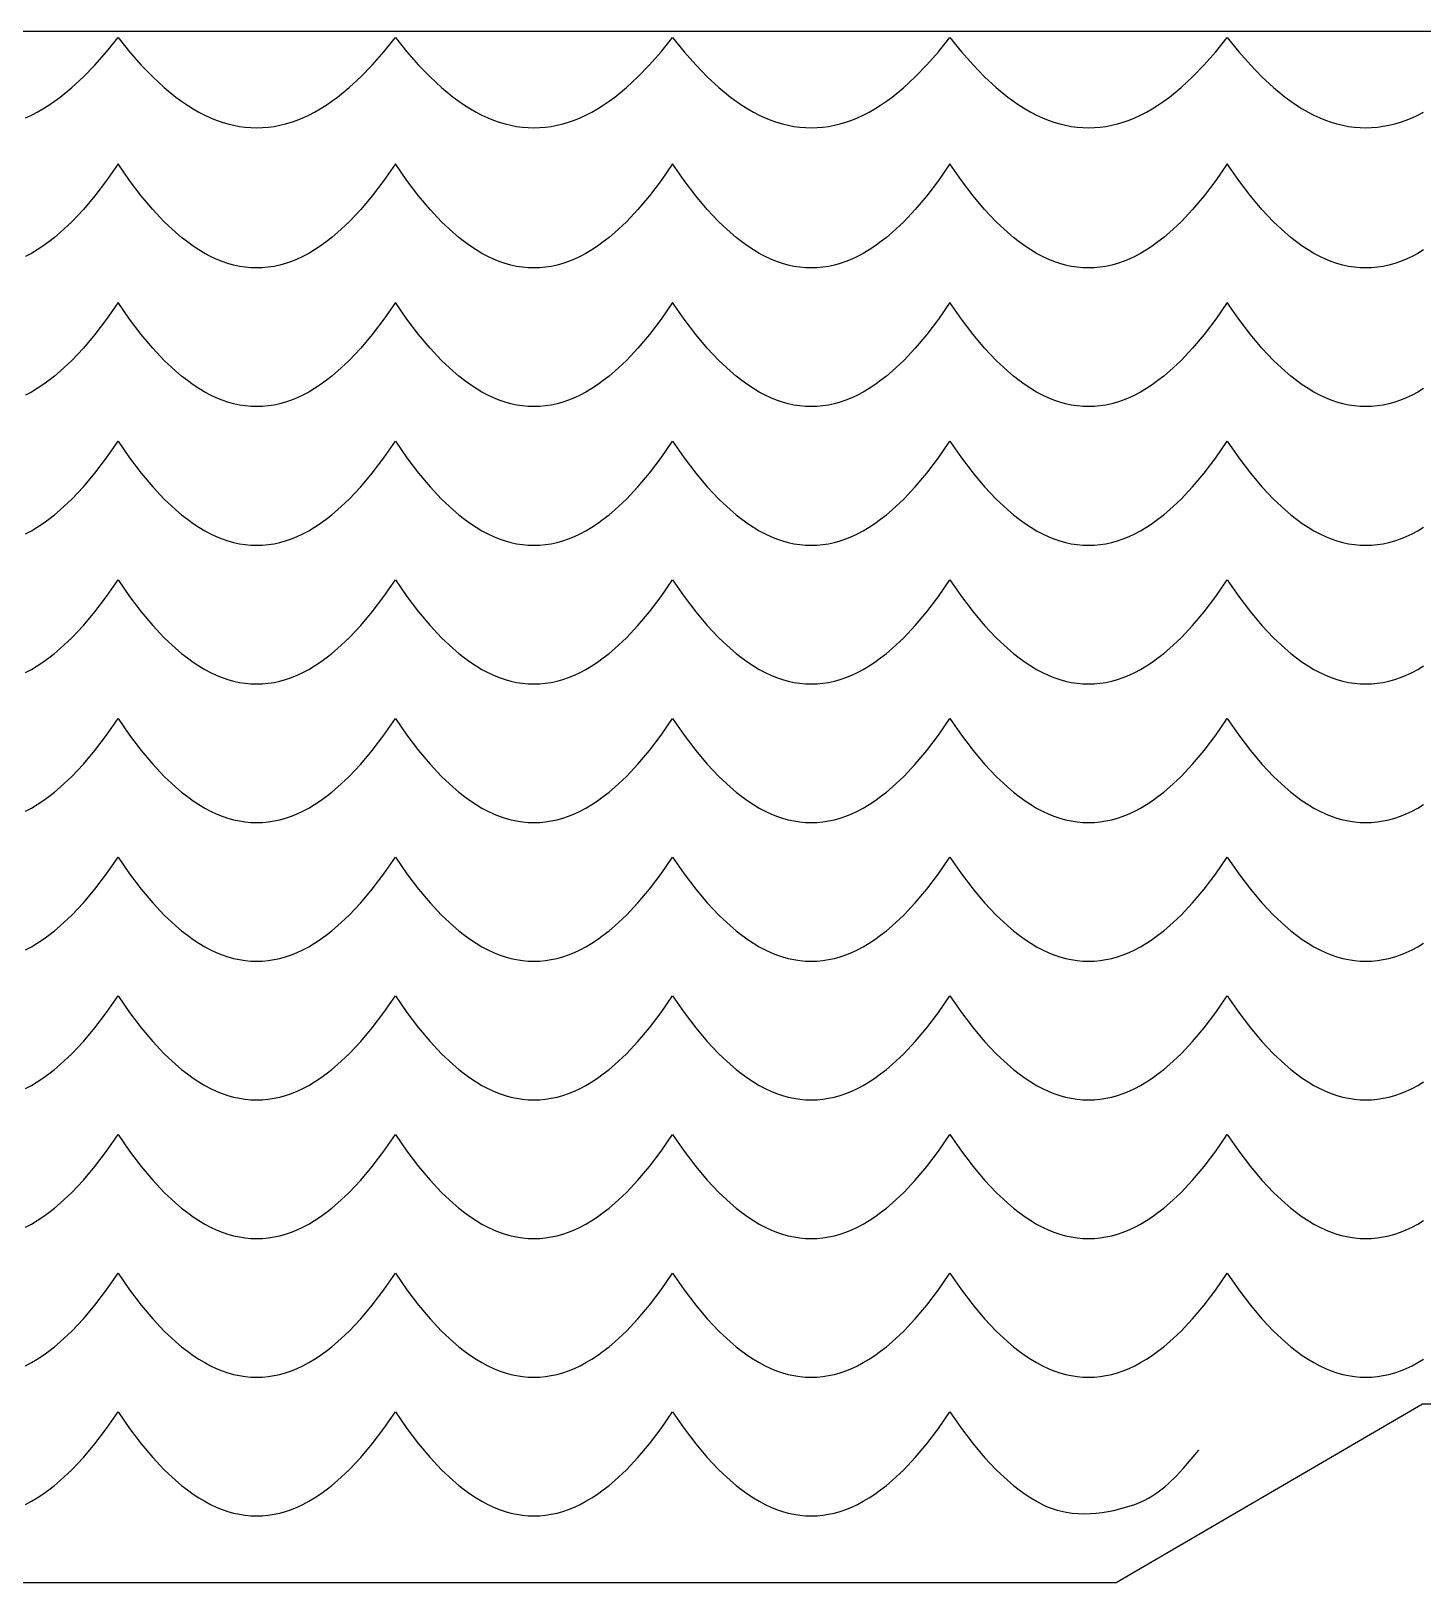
# Model space of a CAD drawing. Extents: x -831 to 1547, y -1426 to -385.
# Drawn here: x -22 to 23.2, y -806.3 to -755.9 of the extents above; entities that cross this region are included whole.
import ezdxf

# ---------------------------------------------------------------- set-up
doc = ezdxf.new("R2010")
doc.units = 0
doc.layers.add('CUT', color=18, linetype='CONTINUOUS')
doc.layers.add('ENGRAVE', color=1, linetype='CONTINUOUS')

msp = doc.modelspace()

# ---------------------------------------------------------------- linework, layer by layer
at = {"layer": 'CUT'}
msp.add_lwpolyline([(133.842, -800.452), (93.642, -800.452), (66.842, -800.452), (23.183, -800.452), (13.242, -806.259), (-67.158, -806.259), (-67.158, -755.894), (133.842, -755.894), (334.842, -755.894), (334.842, -806.26), (254.442, -806.259), (244.501, -800.452), (200.842, -800.452), (174.042, -800.452)], close=True, dxfattribs=at)
at = {"layer": 'ENGRAVE'}
for points in [[(-22.158, -758.709), (-21.971, -758.623), (-21.783, -758.526), (-21.596, -758.419), (-21.408, -758.301), (-21.221, -758.174), (-21.033, -758.036), (-20.658, -757.731), (-20.283, -757.384), (-19.908, -756.997), (-19.533, -756.568), (-19.158, -756.099), (-18.783, -756.568), (-18.408, -756.997), (-18.033, -757.384), (-17.658, -757.731), (-17.283, -758.036), (-17.096, -758.174), (-16.908, -758.301), (-16.721, -758.419), (-16.533, -758.526), (-16.346, -758.623), (-16.158, -758.709), (-15.971, -758.786), (-15.783, -758.852), (-15.596, -758.908), (-15.408, -758.954), (-15.221, -758.99), (-15.033, -759.015), (-14.846, -759.03), (-14.658, -759.035), (-14.471, -759.03), (-14.283, -759.015), (-14.096, -758.99), (-13.908, -758.954), (-13.721, -758.908), (-13.533, -758.852), (-13.346, -758.786), (-13.158, -758.709), (-12.971, -758.623), (-12.783, -758.526), (-12.596, -758.419), (-12.408, -758.301), (-12.221, -758.174), (-12.033, -758.036), (-11.658, -757.731), (-11.283, -757.384), (-10.908, -756.997), (-10.533, -756.568), (-10.158, -756.099), (-9.783, -756.568), (-9.408, -756.997), (-9.033, -757.384), (-8.658, -757.731), (-8.283, -758.036), (-8.096, -758.174), (-7.908, -758.301), (-7.721, -758.419), (-7.533, -758.526), (-7.346, -758.623), (-7.158, -758.709), (-6.971, -758.786), (-6.783, -758.852), (-6.596, -758.908), (-6.408, -758.954), (-6.221, -758.99), (-6.033, -759.015), (-5.846, -759.03), (-5.658, -759.035), (-5.471, -759.03), (-5.283, -759.015), (-5.096, -758.99), (-4.908, -758.954), (-4.721, -758.908), (-4.533, -758.852), (-4.346, -758.786), (-4.158, -758.709), (-3.971, -758.623), (-3.783, -758.526), (-3.596, -758.419), (-3.408, -758.301), (-3.221, -758.174), (-3.033, -758.036), (-2.658, -757.73), (-2.283, -757.384), (-1.908, -756.996), (-1.533, -756.568), (-1.158, -756.099), (-0.783, -756.568), (-0.408, -756.996), (-0.033, -757.384), (0.342, -757.73), (0.717, -758.036), (0.904, -758.174), (1.092, -758.301), (1.279, -758.419), (1.467, -758.526), (1.654, -758.623), (1.842, -758.709), (2.029, -758.786), (2.217, -758.852), (2.404, -758.908), (2.592, -758.954), (2.779, -758.99), (2.967, -759.015), (3.154, -759.03), (3.342, -759.035), (3.529, -759.03), (3.717, -759.015), (3.904, -758.99), (4.092, -758.954), (4.279, -758.908), (4.467, -758.852), (4.654, -758.786), (4.842, -758.709), (5.029, -758.623), (5.217, -758.526), (5.404, -758.419), (5.592, -758.301), (5.779, -758.174), (5.967, -758.036), (6.342, -757.73), (6.717, -757.384), (7.092, -756.996), (7.467, -756.568), (7.842, -756.099), (8.217, -756.568), (8.592, -756.996), (8.967, -757.384), (9.342, -757.73), (9.717, -758.036), (9.904, -758.174), (10.092, -758.301), (10.279, -758.419), (10.467, -758.526), (10.654, -758.622), (10.842, -758.709), (11.029, -758.786), (11.217, -758.852), (11.404, -758.908), (11.592, -758.954), (11.779, -758.99), (11.967, -759.015), (12.154, -759.03), (12.342, -759.035), (12.529, -759.03), (12.717, -759.015), (12.904, -758.99), (13.092, -758.954), (13.279, -758.908), (13.467, -758.852), (13.654, -758.786), (13.842, -758.709), (14.029, -758.622), (14.217, -758.526), (14.404, -758.419), (14.592, -758.301), (14.779, -758.174), (14.967, -758.036), (15.342, -757.73), (15.717, -757.384), (16.092, -756.996), (16.467, -756.568), (16.842, -756.099), (17.217, -756.568), (17.592, -756.996), (17.967, -757.384), (18.342, -757.73), (18.717, -758.036), (18.904, -758.174), (19.092, -758.301), (19.279, -758.419), (19.467, -758.526), (19.654, -758.622), (19.842, -758.709), (20.029, -758.786), (20.217, -758.851), (20.404, -758.907), (20.592, -758.952), (20.779, -758.987), (20.967, -759.012), (21.154, -759.026), (21.342, -759.031), (21.529, -759.025), (21.717, -759.01), (21.904, -758.984), (22.092, -758.949), (22.279, -758.903), (22.467, -758.848), (22.654, -758.784), (22.842, -758.709), (23.029, -758.625), (23.217, -758.531)], [(23.217, -762.998), (23.029, -763.11), (22.842, -763.209), (22.654, -763.297), (22.467, -763.373), (22.279, -763.438), (22.092, -763.49), (21.904, -763.531), (21.717, -763.561), (21.529, -763.578), (21.342, -763.584), (21.154, -763.578), (20.967, -763.561), (20.779, -763.531), (20.592, -763.49), (20.404, -763.438), (20.217, -763.373), (20.029, -763.297), (19.842, -763.209), (19.654, -763.11), (19.467, -762.998), (19.279, -762.875), (19.092, -762.74), (18.904, -762.594), (18.717, -762.436), (18.342, -762.084), (17.967, -761.686), (17.592, -761.24), (17.217, -760.748), (16.842, -760.209), (16.467, -760.748), (16.092, -761.24), (15.717, -761.686), (15.342, -762.084), (14.967, -762.436), (14.779, -762.594), (14.592, -762.74), (14.404, -762.875), (14.217, -762.998), (14.029, -763.11), (13.842, -763.209), (13.654, -763.297), (13.467, -763.373), (13.279, -763.438), (13.092, -763.49), (12.904, -763.531), (12.717, -763.561), (12.529, -763.578), (12.342, -763.584), (12.154, -763.578), (11.967, -763.561), (11.779, -763.531), (11.592, -763.49), (11.404, -763.438), (11.217, -763.373), (11.029, -763.297), (10.842, -763.209), (10.654, -763.11), (10.467, -762.998), (10.279, -762.875), (10.092, -762.74), (9.904, -762.594), (9.717, -762.436), (9.342, -762.084), (8.967, -761.686), (8.592, -761.24), (8.217, -760.748), (7.842, -760.209), (7.467, -760.748), (7.092, -761.24), (6.717, -761.686), (6.342, -762.084), (5.967, -762.436), (5.779, -762.594), (5.592, -762.74), (5.404, -762.875), (5.217, -762.998), (5.029, -763.11), (4.842, -763.209), (4.654, -763.297), (4.467, -763.373), (4.279, -763.438), (4.092, -763.49), (3.904, -763.531), (3.717, -763.561), (3.529, -763.578), (3.342, -763.584), (3.154, -763.578), (2.967, -763.561), (2.779, -763.531), (2.592, -763.49), (2.404, -763.438), (2.217, -763.373), (2.029, -763.297), (1.842, -763.209), (1.654, -763.11), (1.467, -762.998), (1.279, -762.875), (1.092, -762.74), (0.904, -762.594), (0.717, -762.436), (0.342, -762.084), (-0.033, -761.686), (-0.408, -761.24), (-0.783, -760.748), (-1.158, -760.209), (-1.533, -760.748), (-1.908, -761.24), (-2.283, -761.686), (-2.658, -762.084), (-3.033, -762.436), (-3.221, -762.594), (-3.408, -762.74), (-3.596, -762.875), (-3.783, -762.998), (-3.971, -763.11), (-4.158, -763.209), (-4.346, -763.297), (-4.533, -763.373), (-4.721, -763.438), (-4.908, -763.49), (-5.096, -763.531), (-5.283, -763.561), (-5.471, -763.578), (-5.658, -763.584), (-5.846, -763.578), (-6.033, -763.561), (-6.221, -763.531), (-6.408, -763.49), (-6.596, -763.438), (-6.783, -763.373), (-6.971, -763.297), (-7.158, -763.209), (-7.346, -763.11), (-7.533, -762.998), (-7.721, -762.875), (-7.908, -762.74), (-8.096, -762.594), (-8.283, -762.436), (-8.658, -762.084), (-9.033, -761.686), (-9.408, -761.24), (-9.783, -760.748), (-10.158, -760.209), (-10.533, -760.748), (-10.908, -761.24), (-11.283, -761.686), (-11.658, -762.084), (-12.033, -762.436), (-12.221, -762.594), (-12.408, -762.74), (-12.596, -762.875), (-12.783, -762.998), (-12.971, -763.11), (-13.158, -763.209), (-13.346, -763.297), (-13.533, -763.373), (-13.721, -763.438), (-13.908, -763.49), (-14.096, -763.531), (-14.283, -763.561), (-14.471, -763.578), (-14.658, -763.584), (-14.846, -763.578), (-15.033, -763.561), (-15.221, -763.531), (-15.408, -763.49), (-15.596, -763.438), (-15.783, -763.373), (-15.971, -763.297), (-16.158, -763.209), (-16.346, -763.11), (-16.533, -762.998), (-16.721, -762.875), (-16.908, -762.74), (-17.096, -762.594), (-17.283, -762.436), (-17.658, -762.084), (-18.033, -761.686), (-18.408, -761.24), (-18.783, -760.748), (-19.158, -760.209), (-19.533, -760.748), (-19.908, -761.24), (-20.283, -761.686), (-20.658, -762.084), (-21.033, -762.436), (-21.221, -762.594), (-21.408, -762.74), (-21.596, -762.875), (-21.783, -762.998), (-21.971, -763.11), (-22.158, -763.209)], [(23.217, -767.498), (23.029, -767.61), (22.842, -767.709), (22.654, -767.797), (22.467, -767.873), (22.279, -767.938), (22.092, -767.99), (21.904, -768.031), (21.717, -768.061), (21.529, -768.078), (21.342, -768.084), (21.154, -768.078), (20.967, -768.061), (20.779, -768.031), (20.592, -767.99), (20.404, -767.938), (20.217, -767.873), (20.029, -767.797), (19.842, -767.709), (19.654, -767.61), (19.467, -767.498), (19.279, -767.375), (19.092, -767.24), (18.904, -767.094), (18.717, -766.936), (18.342, -766.584), (17.967, -766.186), (17.592, -765.74), (17.217, -765.248), (16.842, -764.709), (16.467, -765.248), (16.092, -765.74), (15.717, -766.186), (15.342, -766.584), (14.967, -766.936), (14.779, -767.094), (14.592, -767.24), (14.404, -767.375), (14.217, -767.498), (14.029, -767.61), (13.842, -767.709), (13.654, -767.797), (13.467, -767.873), (13.279, -767.938), (13.092, -767.99), (12.904, -768.031), (12.717, -768.061), (12.529, -768.078), (12.342, -768.084), (12.154, -768.078), (11.967, -768.061), (11.779, -768.031), (11.592, -767.99), (11.404, -767.938), (11.217, -767.873), (11.029, -767.797), (10.842, -767.709), (10.654, -767.61), (10.467, -767.498), (10.279, -767.375), (10.092, -767.24), (9.904, -767.094), (9.717, -766.936), (9.342, -766.584), (8.967, -766.186), (8.592, -765.74), (8.217, -765.248), (7.842, -764.709), (7.467, -765.248), (7.092, -765.74), (6.717, -766.186), (6.342, -766.584), (5.967, -766.936), (5.779, -767.094), (5.592, -767.24), (5.404, -767.375), (5.217, -767.498), (5.029, -767.61), (4.842, -767.709), (4.654, -767.797), (4.467, -767.873), (4.279, -767.938), (4.092, -767.99), (3.904, -768.031), (3.717, -768.061), (3.529, -768.078), (3.342, -768.084), (3.154, -768.078), (2.967, -768.061), (2.779, -768.031), (2.592, -767.99), (2.404, -767.938), (2.217, -767.873), (2.029, -767.797), (1.842, -767.709), (1.654, -767.61), (1.467, -767.498), (1.279, -767.375), (1.092, -767.24), (0.904, -767.094), (0.717, -766.936), (0.342, -766.584), (-0.033, -766.186), (-0.408, -765.74), (-0.783, -765.248), (-1.158, -764.709), (-1.533, -765.248), (-1.908, -765.74), (-2.283, -766.186), (-2.658, -766.584), (-3.033, -766.936), (-3.221, -767.094), (-3.408, -767.24), (-3.596, -767.375), (-3.783, -767.498), (-3.971, -767.61), (-4.158, -767.709), (-4.346, -767.797), (-4.533, -767.873), (-4.721, -767.938), (-4.908, -767.99), (-5.096, -768.031), (-5.283, -768.061), (-5.471, -768.078), (-5.658, -768.084), (-5.846, -768.078), (-6.033, -768.061), (-6.221, -768.031), (-6.408, -767.99), (-6.596, -767.938), (-6.783, -767.873), (-6.971, -767.797), (-7.158, -767.709), (-7.346, -767.61), (-7.533, -767.498), (-7.721, -767.375), (-7.908, -767.24), (-8.096, -767.094), (-8.283, -766.936), (-8.658, -766.584), (-9.033, -766.186), (-9.408, -765.74), (-9.783, -765.248), (-10.158, -764.709), (-10.533, -765.248), (-10.908, -765.74), (-11.283, -766.186), (-11.658, -766.584), (-12.033, -766.936), (-12.221, -767.094), (-12.408, -767.24), (-12.596, -767.375), (-12.783, -767.498), (-12.971, -767.61), (-13.158, -767.709), (-13.346, -767.797), (-13.533, -767.873), (-13.721, -767.938), (-13.908, -767.99), (-14.096, -768.031), (-14.283, -768.061), (-14.471, -768.078), (-14.658, -768.084), (-14.846, -768.078), (-15.033, -768.061), (-15.221, -768.031), (-15.408, -767.99), (-15.596, -767.938), (-15.783, -767.873), (-15.971, -767.797), (-16.158, -767.709), (-16.346, -767.61), (-16.533, -767.498), (-16.721, -767.375), (-16.908, -767.24), (-17.096, -767.094), (-17.283, -766.936), (-17.658, -766.584), (-18.033, -766.186), (-18.408, -765.74), (-18.783, -765.248), (-19.158, -764.709), (-19.533, -765.248), (-19.908, -765.74), (-20.283, -766.186), (-20.658, -766.584), (-21.033, -766.936), (-21.221, -767.094), (-21.408, -767.24), (-21.596, -767.375), (-21.783, -767.498), (-21.971, -767.61), (-22.158, -767.709)], [(-22.158, -772.209), (-21.971, -772.11), (-21.783, -771.998), (-21.596, -771.875), (-21.408, -771.74), (-21.221, -771.594), (-21.033, -771.436), (-20.658, -771.084), (-20.283, -770.686), (-19.908, -770.24), (-19.533, -769.748), (-19.158, -769.209), (-18.783, -769.748), (-18.408, -770.24), (-18.033, -770.686), (-17.658, -771.084), (-17.283, -771.436), (-17.096, -771.594), (-16.908, -771.74), (-16.721, -771.875), (-16.533, -771.998), (-16.346, -772.11), (-16.158, -772.209), (-15.971, -772.297), (-15.783, -772.373), (-15.596, -772.438), (-15.408, -772.49), (-15.221, -772.531), (-15.033, -772.561), (-14.846, -772.578), (-14.658, -772.584), (-14.471, -772.578), (-14.283, -772.561), (-14.096, -772.531), (-13.908, -772.49), (-13.721, -772.438), (-13.533, -772.373), (-13.346, -772.297), (-13.158, -772.209), (-12.971, -772.11), (-12.783, -771.998), (-12.596, -771.875), (-12.408, -771.74), (-12.221, -771.594), (-12.033, -771.436), (-11.658, -771.084), (-11.283, -770.686), (-10.908, -770.24), (-10.533, -769.748), (-10.158, -769.209), (-9.783, -769.748), (-9.408, -770.24), (-9.033, -770.686), (-8.658, -771.084), (-8.283, -771.436), (-8.096, -771.594), (-7.908, -771.74), (-7.721, -771.875), (-7.533, -771.998), (-7.346, -772.11), (-7.158, -772.209), (-6.971, -772.297), (-6.783, -772.373), (-6.596, -772.438), (-6.408, -772.49), (-6.221, -772.531), (-6.033, -772.561), (-5.846, -772.578), (-5.658, -772.584), (-5.471, -772.578), (-5.283, -772.561), (-5.096, -772.531), (-4.908, -772.49), (-4.721, -772.438), (-4.533, -772.373), (-4.346, -772.297), (-4.158, -772.209), (-3.971, -772.11), (-3.783, -771.998), (-3.596, -771.875), (-3.408, -771.74), (-3.221, -771.594), (-3.033, -771.436), (-2.658, -771.084), (-2.283, -770.686), (-1.908, -770.24), (-1.533, -769.748), (-1.158, -769.209), (-0.783, -769.748), (-0.408, -770.24), (-0.033, -770.686), (0.342, -771.084), (0.717, -771.436), (0.904, -771.594), (1.092, -771.74), (1.279, -771.875), (1.467, -771.998), (1.654, -772.11), (1.842, -772.209), (2.029, -772.297), (2.217, -772.373), (2.404, -772.438), (2.592, -772.49), (2.779, -772.531), (2.967, -772.561), (3.154, -772.578), (3.342, -772.584), (3.529, -772.578), (3.717, -772.561), (3.904, -772.531), (4.092, -772.49), (4.279, -772.438), (4.467, -772.373), (4.654, -772.297), (4.842, -772.209), (5.029, -772.11), (5.217, -771.998), (5.404, -771.875), (5.592, -771.74), (5.779, -771.594), (5.967, -771.436), (6.342, -771.084), (6.717, -770.686), (7.092, -770.24), (7.467, -769.748), (7.842, -769.209), (8.217, -769.748), (8.592, -770.24), (8.967, -770.686), (9.342, -771.084), (9.717, -771.436), (9.904, -771.594), (10.092, -771.74), (10.279, -771.875), (10.467, -771.998), (10.654, -772.11), (10.842, -772.209), (11.029, -772.297), (11.217, -772.373), (11.404, -772.438), (11.592, -772.49), (11.779, -772.531), (11.967, -772.561), (12.154, -772.578), (12.342, -772.584), (12.529, -772.578), (12.717, -772.561), (12.904, -772.531), (13.092, -772.49), (13.279, -772.438), (13.467, -772.373), (13.654, -772.297), (13.842, -772.209), (14.029, -772.11), (14.217, -771.998), (14.404, -771.875), (14.592, -771.74), (14.779, -771.594), (14.967, -771.436), (15.342, -771.084), (15.717, -770.686), (16.092, -770.24), (16.467, -769.748), (16.842, -769.209), (17.217, -769.748), (17.592, -770.24), (17.967, -770.686), (18.342, -771.084), (18.717, -771.436), (18.904, -771.594), (19.092, -771.74), (19.279, -771.875), (19.467, -771.998), (19.654, -772.11), (19.842, -772.209), (20.029, -772.297), (20.217, -772.373), (20.404, -772.438), (20.592, -772.49), (20.779, -772.531), (20.967, -772.561), (21.154, -772.578), (21.342, -772.584), (21.529, -772.578), (21.717, -772.561), (21.904, -772.531), (22.092, -772.49), (22.279, -772.438), (22.467, -772.373), (22.654, -772.297), (22.842, -772.209), (23.029, -772.11), (23.217, -771.998)], [(-22.158, -776.709), (-21.971, -776.61), (-21.783, -776.498), (-21.596, -776.375), (-21.408, -776.24), (-21.221, -776.094), (-21.033, -775.936), (-20.658, -775.584), (-20.283, -775.186), (-19.908, -774.74), (-19.533, -774.248), (-19.158, -773.709), (-18.783, -774.248), (-18.408, -774.74), (-18.033, -775.186), (-17.658, -775.584), (-17.283, -775.936), (-17.096, -776.094), (-16.908, -776.24), (-16.721, -776.375), (-16.533, -776.498), (-16.346, -776.61), (-16.158, -776.709), (-15.971, -776.797), (-15.783, -776.873), (-15.596, -776.938), (-15.408, -776.99), (-15.221, -777.031), (-15.033, -777.061), (-14.846, -777.078), (-14.658, -777.084), (-14.471, -777.078), (-14.283, -777.061), (-14.096, -777.031), (-13.908, -776.99), (-13.721, -776.938), (-13.533, -776.873), (-13.346, -776.797), (-13.158, -776.709), (-12.971, -776.61), (-12.783, -776.498), (-12.596, -776.375), (-12.408, -776.24), (-12.221, -776.094), (-12.033, -775.936), (-11.658, -775.584), (-11.283, -775.186), (-10.908, -774.74), (-10.533, -774.248), (-10.158, -773.709), (-9.783, -774.248), (-9.408, -774.74), (-9.033, -775.186), (-8.658, -775.584), (-8.283, -775.936), (-8.096, -776.094), (-7.908, -776.24), (-7.721, -776.375), (-7.533, -776.498), (-7.346, -776.61), (-7.158, -776.709), (-6.971, -776.797), (-6.783, -776.873), (-6.596, -776.938), (-6.408, -776.99), (-6.221, -777.031), (-6.033, -777.061), (-5.846, -777.078), (-5.658, -777.084), (-5.471, -777.078), (-5.283, -777.061), (-5.096, -777.031), (-4.908, -776.99), (-4.721, -776.938), (-4.533, -776.873), (-4.346, -776.797), (-4.158, -776.709), (-3.971, -776.61), (-3.783, -776.498), (-3.596, -776.375), (-3.408, -776.24), (-3.221, -776.094), (-3.033, -775.936), (-2.658, -775.584), (-2.283, -775.186), (-1.908, -774.74), (-1.533, -774.248), (-1.158, -773.709), (-0.783, -774.248), (-0.408, -774.74), (-0.033, -775.186), (0.342, -775.584), (0.717, -775.936), (0.904, -776.094), (1.092, -776.24), (1.279, -776.375), (1.467, -776.498), (1.654, -776.61), (1.842, -776.709), (2.029, -776.797), (2.217, -776.873), (2.404, -776.938), (2.592, -776.99), (2.779, -777.031), (2.967, -777.061), (3.154, -777.078), (3.342, -777.084), (3.529, -777.078), (3.717, -777.061), (3.904, -777.031), (4.092, -776.99), (4.279, -776.938), (4.467, -776.873), (4.654, -776.797), (4.842, -776.709), (5.029, -776.61), (5.217, -776.498), (5.404, -776.375), (5.592, -776.24), (5.779, -776.094), (5.967, -775.936), (6.342, -775.584), (6.717, -775.186), (7.092, -774.74), (7.467, -774.248), (7.842, -773.709), (8.217, -774.248), (8.592, -774.74), (8.967, -775.186), (9.342, -775.584), (9.717, -775.936), (9.904, -776.094), (10.092, -776.24), (10.279, -776.375), (10.467, -776.498), (10.654, -776.61), (10.842, -776.709), (11.029, -776.797), (11.217, -776.873), (11.404, -776.938), (11.592, -776.99), (11.779, -777.031), (11.967, -777.061), (12.154, -777.078), (12.342, -777.084), (12.529, -777.078), (12.717, -777.061), (12.904, -777.031), (13.092, -776.99), (13.279, -776.938), (13.467, -776.873), (13.654, -776.797), (13.842, -776.709), (14.029, -776.61), (14.217, -776.498), (14.404, -776.375), (14.592, -776.24), (14.779, -776.094), (14.967, -775.936), (15.342, -775.584), (15.717, -775.186), (16.092, -774.74), (16.467, -774.248), (16.842, -773.709), (17.217, -774.248), (17.592, -774.74), (17.967, -775.186), (18.342, -775.584), (18.717, -775.936), (18.904, -776.094), (19.092, -776.24), (19.279, -776.375), (19.467, -776.498), (19.654, -776.61), (19.842, -776.709), (20.029, -776.797), (20.217, -776.873), (20.404, -776.938), (20.592, -776.99), (20.779, -777.031), (20.967, -777.061), (21.154, -777.078), (21.342, -777.084), (21.529, -777.078), (21.717, -777.061), (21.904, -777.031), (22.092, -776.99), (22.279, -776.938), (22.467, -776.873), (22.654, -776.797), (22.842, -776.709), (23.029, -776.61), (23.217, -776.498)], [(-22.158, -781.209), (-21.971, -781.11), (-21.783, -780.998), (-21.596, -780.875), (-21.408, -780.74), (-21.221, -780.594), (-21.033, -780.436), (-20.658, -780.084), (-20.283, -779.686), (-19.908, -779.24), (-19.533, -778.748), (-19.158, -778.209), (-18.783, -778.748), (-18.408, -779.24), (-18.033, -779.686), (-17.658, -780.084), (-17.283, -780.436), (-17.096, -780.594), (-16.908, -780.74), (-16.721, -780.875), (-16.533, -780.998), (-16.346, -781.11), (-16.158, -781.209), (-15.971, -781.297), (-15.783, -781.373), (-15.596, -781.438), (-15.408, -781.49), (-15.221, -781.531), (-15.033, -781.561), (-14.846, -781.578), (-14.658, -781.584), (-14.471, -781.578), (-14.283, -781.561), (-14.096, -781.531), (-13.908, -781.49), (-13.721, -781.438), (-13.533, -781.373), (-13.346, -781.297), (-13.158, -781.209), (-12.971, -781.11), (-12.783, -780.998), (-12.596, -780.875), (-12.408, -780.74), (-12.221, -780.594), (-12.033, -780.436), (-11.658, -780.084), (-11.283, -779.686), (-10.908, -779.24), (-10.533, -778.748), (-10.158, -778.209), (-9.783, -778.748), (-9.408, -779.24), (-9.033, -779.686), (-8.658, -780.084), (-8.283, -780.436), (-8.096, -780.594), (-7.908, -780.74), (-7.721, -780.875), (-7.533, -780.998), (-7.346, -781.11), (-7.158, -781.209), (-6.971, -781.297), (-6.783, -781.373), (-6.596, -781.438), (-6.408, -781.49), (-6.221, -781.531), (-6.033, -781.561), (-5.846, -781.578), (-5.658, -781.584), (-5.471, -781.578), (-5.283, -781.561), (-5.096, -781.531), (-4.908, -781.49), (-4.721, -781.438), (-4.533, -781.373), (-4.346, -781.297), (-4.158, -781.209), (-3.971, -781.11), (-3.783, -780.998), (-3.596, -780.875), (-3.408, -780.74), (-3.221, -780.594), (-3.033, -780.436), (-2.658, -780.084), (-2.283, -779.686), (-1.908, -779.24), (-1.533, -778.748), (-1.158, -778.209), (-0.783, -778.748), (-0.408, -779.24), (-0.033, -779.686), (0.342, -780.084), (0.717, -780.436), (0.904, -780.594), (1.092, -780.74), (1.279, -780.875), (1.467, -780.998), (1.654, -781.11), (1.842, -781.209), (2.029, -781.297), (2.217, -781.373), (2.404, -781.438), (2.592, -781.49), (2.779, -781.531), (2.967, -781.561), (3.154, -781.578), (3.342, -781.584), (3.529, -781.578), (3.717, -781.561), (3.904, -781.531), (4.092, -781.49), (4.279, -781.438), (4.467, -781.373), (4.654, -781.297), (4.842, -781.209), (5.029, -781.11), (5.217, -780.998), (5.404, -780.875), (5.592, -780.74), (5.779, -780.594), (5.967, -780.436), (6.342, -780.084), (6.717, -779.686), (7.092, -779.24), (7.467, -778.748), (7.842, -778.209), (8.217, -778.748), (8.592, -779.24), (8.967, -779.686), (9.342, -780.084), (9.717, -780.436), (9.904, -780.594), (10.092, -780.74), (10.279, -780.875), (10.467, -780.998), (10.654, -781.11), (10.842, -781.209), (11.029, -781.297), (11.217, -781.373), (11.404, -781.438), (11.592, -781.49), (11.779, -781.531), (11.967, -781.561), (12.154, -781.578), (12.342, -781.584), (12.529, -781.578), (12.717, -781.561), (12.904, -781.531), (13.092, -781.49), (13.279, -781.438), (13.467, -781.373), (13.654, -781.297), (13.842, -781.209), (14.029, -781.11), (14.217, -780.998), (14.404, -780.875), (14.592, -780.74), (14.779, -780.594), (14.967, -780.436), (15.342, -780.084), (15.717, -779.686), (16.092, -779.24), (16.467, -778.748), (16.842, -778.209), (17.217, -778.748), (17.592, -779.24), (17.967, -779.686), (18.342, -780.084), (18.717, -780.436), (18.904, -780.594), (19.092, -780.74), (19.279, -780.875), (19.467, -780.998), (19.654, -781.11), (19.842, -781.209), (20.029, -781.297), (20.217, -781.373), (20.404, -781.438), (20.592, -781.49), (20.779, -781.531), (20.967, -781.561), (21.154, -781.578), (21.342, -781.584), (21.529, -781.578), (21.717, -781.561), (21.904, -781.531), (22.092, -781.49), (22.279, -781.438), (22.467, -781.373), (22.654, -781.297), (22.842, -781.209), (23.029, -781.11), (23.217, -780.998)], [(-22.158, -785.709), (-21.971, -785.61), (-21.783, -785.498), (-21.596, -785.375), (-21.408, -785.24), (-21.221, -785.094), (-21.033, -784.936), (-20.658, -784.584), (-20.283, -784.186), (-19.908, -783.74), (-19.533, -783.248), (-19.158, -782.709), (-18.783, -783.248), (-18.408, -783.74), (-18.033, -784.186), (-17.658, -784.584), (-17.283, -784.936), (-17.096, -785.094), (-16.908, -785.24), (-16.721, -785.375), (-16.533, -785.498), (-16.346, -785.61), (-16.158, -785.709), (-15.971, -785.797), (-15.783, -785.873), (-15.596, -785.938), (-15.408, -785.99), (-15.221, -786.031), (-15.033, -786.061), (-14.846, -786.078), (-14.658, -786.084), (-14.471, -786.078), (-14.283, -786.061), (-14.096, -786.031), (-13.908, -785.99), (-13.721, -785.938), (-13.533, -785.873), (-13.346, -785.797), (-13.158, -785.709), (-12.971, -785.61), (-12.783, -785.498), (-12.596, -785.375), (-12.408, -785.24), (-12.221, -785.094), (-12.033, -784.936), (-11.658, -784.584), (-11.283, -784.186), (-10.908, -783.74), (-10.533, -783.248), (-10.158, -782.709), (-9.783, -783.248), (-9.408, -783.74), (-9.033, -784.186), (-8.658, -784.584), (-8.283, -784.936), (-8.096, -785.094), (-7.908, -785.24), (-7.721, -785.375), (-7.533, -785.498), (-7.346, -785.61), (-7.158, -785.709), (-6.971, -785.797), (-6.783, -785.873), (-6.596, -785.938), (-6.408, -785.99), (-6.221, -786.031), (-6.033, -786.061), (-5.846, -786.078), (-5.658, -786.084), (-5.471, -786.078), (-5.283, -786.061), (-5.096, -786.031), (-4.908, -785.99), (-4.721, -785.938), (-4.533, -785.873), (-4.346, -785.797), (-4.158, -785.709), (-3.971, -785.61), (-3.783, -785.498), (-3.596, -785.375), (-3.408, -785.24), (-3.221, -785.094), (-3.033, -784.936), (-2.658, -784.584), (-2.283, -784.186), (-1.908, -783.74), (-1.533, -783.248), (-1.158, -782.709), (-0.783, -783.248), (-0.408, -783.74), (-0.033, -784.186), (0.342, -784.584), (0.717, -784.936), (0.904, -785.094), (1.092, -785.24), (1.279, -785.375), (1.467, -785.498), (1.654, -785.61), (1.842, -785.709), (2.029, -785.797), (2.217, -785.873), (2.404, -785.938), (2.592, -785.99), (2.779, -786.031), (2.967, -786.061), (3.154, -786.078), (3.342, -786.084), (3.529, -786.078), (3.717, -786.061), (3.904, -786.031), (4.092, -785.99), (4.279, -785.938), (4.467, -785.873), (4.654, -785.797), (4.842, -785.709), (5.029, -785.61), (5.217, -785.498), (5.404, -785.375), (5.592, -785.24), (5.779, -785.094), (5.967, -784.936), (6.342, -784.584), (6.717, -784.186), (7.092, -783.74), (7.467, -783.248), (7.842, -782.709), (8.217, -783.248), (8.592, -783.74), (8.967, -784.186), (9.342, -784.584), (9.717, -784.936), (9.904, -785.094), (10.092, -785.24), (10.279, -785.375), (10.467, -785.498), (10.654, -785.61), (10.842, -785.709), (11.029, -785.797), (11.217, -785.873), (11.404, -785.938), (11.592, -785.99), (11.779, -786.031), (11.967, -786.061), (12.154, -786.078), (12.342, -786.084), (12.529, -786.078), (12.717, -786.061), (12.904, -786.031), (13.092, -785.99), (13.279, -785.938), (13.467, -785.873), (13.654, -785.797), (13.842, -785.709), (14.029, -785.61), (14.217, -785.498), (14.404, -785.375), (14.592, -785.24), (14.779, -785.094), (14.967, -784.936), (15.342, -784.584), (15.717, -784.186), (16.092, -783.74), (16.467, -783.248), (16.842, -782.709), (17.217, -783.248), (17.592, -783.74), (17.967, -784.186), (18.342, -784.584), (18.717, -784.936), (18.904, -785.094), (19.092, -785.24), (19.279, -785.375), (19.467, -785.498), (19.654, -785.61), (19.842, -785.709), (20.029, -785.797), (20.217, -785.873), (20.404, -785.938), (20.592, -785.99), (20.779, -786.031), (20.967, -786.061), (21.154, -786.078), (21.342, -786.084), (21.529, -786.078), (21.717, -786.061), (21.904, -786.031), (22.092, -785.99), (22.279, -785.938), (22.467, -785.873), (22.654, -785.797), (22.842, -785.709), (23.029, -785.61), (23.217, -785.498)], [(-22.158, -790.209), (-21.971, -790.11), (-21.783, -789.998), (-21.596, -789.875), (-21.408, -789.74), (-21.221, -789.594), (-21.033, -789.436), (-20.658, -789.084), (-20.283, -788.686), (-19.908, -788.24), (-19.533, -787.748), (-19.158, -787.209), (-18.783, -787.748), (-18.408, -788.24), (-18.033, -788.686), (-17.658, -789.084), (-17.283, -789.436), (-17.096, -789.594), (-16.908, -789.74), (-16.721, -789.875), (-16.533, -789.998), (-16.346, -790.11), (-16.158, -790.209), (-15.971, -790.297), (-15.783, -790.373), (-15.596, -790.438), (-15.408, -790.49), (-15.221, -790.531), (-15.033, -790.561), (-14.846, -790.578), (-14.658, -790.584), (-14.471, -790.578), (-14.283, -790.561), (-14.096, -790.531), (-13.908, -790.49), (-13.721, -790.438), (-13.533, -790.373), (-13.346, -790.297), (-13.158, -790.209), (-12.971, -790.11), (-12.783, -789.998), (-12.596, -789.875), (-12.408, -789.74), (-12.221, -789.594), (-12.033, -789.436), (-11.658, -789.084), (-11.283, -788.686), (-10.908, -788.24), (-10.533, -787.748), (-10.158, -787.209), (-9.783, -787.748), (-9.408, -788.24), (-9.033, -788.686), (-8.658, -789.084), (-8.283, -789.436), (-8.096, -789.594), (-7.908, -789.74), (-7.721, -789.875), (-7.533, -789.998), (-7.346, -790.11), (-7.158, -790.209), (-6.971, -790.297), (-6.783, -790.373), (-6.596, -790.438), (-6.408, -790.49), (-6.221, -790.531), (-6.033, -790.561), (-5.846, -790.578), (-5.658, -790.584), (-5.471, -790.578), (-5.283, -790.561), (-5.096, -790.531), (-4.908, -790.49), (-4.721, -790.438), (-4.533, -790.373), (-4.346, -790.297), (-4.158, -790.209), (-3.971, -790.11), (-3.783, -789.998), (-3.596, -789.875), (-3.408, -789.74), (-3.221, -789.594), (-3.033, -789.436), (-2.658, -789.084), (-2.283, -788.686), (-1.908, -788.24), (-1.533, -787.748), (-1.158, -787.209), (-0.783, -787.748), (-0.408, -788.24), (-0.033, -788.686), (0.342, -789.084), (0.717, -789.436), (0.904, -789.594), (1.092, -789.74), (1.279, -789.875), (1.467, -789.998), (1.654, -790.11), (1.842, -790.209), (2.029, -790.297), (2.217, -790.373), (2.404, -790.438), (2.592, -790.49), (2.779, -790.531), (2.967, -790.561), (3.154, -790.578), (3.342, -790.584), (3.529, -790.578), (3.717, -790.561), (3.904, -790.531), (4.092, -790.49), (4.279, -790.438), (4.467, -790.373), (4.654, -790.297), (4.842, -790.209), (5.029, -790.11), (5.217, -789.998), (5.404, -789.875), (5.592, -789.74), (5.779, -789.594), (5.967, -789.436), (6.342, -789.084), (6.717, -788.686), (7.092, -788.24), (7.467, -787.748), (7.842, -787.209), (8.217, -787.748), (8.592, -788.24), (8.967, -788.686), (9.342, -789.084), (9.717, -789.436), (9.904, -789.594), (10.092, -789.74), (10.279, -789.875), (10.467, -789.998), (10.654, -790.11), (10.842, -790.209), (11.029, -790.297), (11.217, -790.373), (11.404, -790.438), (11.592, -790.49), (11.779, -790.531), (11.967, -790.561), (12.154, -790.578), (12.342, -790.584), (12.529, -790.578), (12.717, -790.561), (12.904, -790.531), (13.092, -790.49), (13.279, -790.438), (13.467, -790.373), (13.654, -790.297), (13.842, -790.209), (14.029, -790.11), (14.217, -789.998), (14.404, -789.875), (14.592, -789.74), (14.779, -789.594), (14.967, -789.436), (15.342, -789.084), (15.717, -788.686), (16.092, -788.24), (16.467, -787.748), (16.842, -787.209), (17.217, -787.748), (17.592, -788.24), (17.967, -788.686), (18.342, -789.084), (18.717, -789.436), (18.904, -789.594), (19.092, -789.74), (19.279, -789.875), (19.467, -789.998), (19.654, -790.11), (19.842, -790.209), (20.029, -790.297), (20.217, -790.373), (20.404, -790.438), (20.592, -790.49), (20.779, -790.531), (20.967, -790.561), (21.154, -790.578), (21.342, -790.584), (21.529, -790.578), (21.717, -790.561), (21.904, -790.531), (22.092, -790.49), (22.279, -790.438), (22.467, -790.373), (22.654, -790.297), (22.842, -790.209), (23.029, -790.11), (23.217, -789.998)], [(-22.158, -794.709), (-21.971, -794.61), (-21.783, -794.498), (-21.596, -794.375), (-21.408, -794.24), (-21.221, -794.094), (-21.033, -793.936), (-20.658, -793.584), (-20.283, -793.186), (-19.908, -792.74), (-19.533, -792.248), (-19.158, -791.709), (-18.783, -792.248), (-18.408, -792.74), (-18.033, -793.186), (-17.658, -793.584), (-17.283, -793.936), (-17.096, -794.094), (-16.908, -794.24), (-16.721, -794.375), (-16.533, -794.498), (-16.346, -794.61), (-16.158, -794.709), (-15.971, -794.797), (-15.783, -794.873), (-15.596, -794.938), (-15.408, -794.99), (-15.221, -795.031), (-15.033, -795.061), (-14.846, -795.078), (-14.658, -795.084), (-14.471, -795.078), (-14.283, -795.061), (-14.096, -795.031), (-13.908, -794.99), (-13.721, -794.938), (-13.533, -794.873), (-13.346, -794.797), (-13.158, -794.709), (-12.971, -794.61), (-12.783, -794.498), (-12.596, -794.375), (-12.408, -794.24), (-12.221, -794.094), (-12.033, -793.936), (-11.658, -793.584), (-11.283, -793.186), (-10.908, -792.74), (-10.533, -792.248), (-10.158, -791.709), (-9.783, -792.248), (-9.408, -792.74), (-9.033, -793.186), (-8.658, -793.584), (-8.283, -793.936), (-8.096, -794.094), (-7.908, -794.24), (-7.721, -794.375), (-7.533, -794.498), (-7.346, -794.61), (-7.158, -794.709), (-6.971, -794.797), (-6.783, -794.873), (-6.596, -794.938), (-6.408, -794.99), (-6.221, -795.031), (-6.033, -795.061), (-5.846, -795.078), (-5.658, -795.084), (-5.471, -795.078), (-5.283, -795.061), (-5.096, -795.031), (-4.908, -794.99), (-4.721, -794.938), (-4.533, -794.873), (-4.346, -794.797), (-4.158, -794.709), (-3.971, -794.61), (-3.783, -794.498), (-3.596, -794.375), (-3.408, -794.24), (-3.221, -794.094), (-3.033, -793.936), (-2.658, -793.584), (-2.283, -793.186), (-1.908, -792.74), (-1.533, -792.248), (-1.158, -791.709), (-0.783, -792.248), (-0.408, -792.74), (-0.033, -793.186), (0.342, -793.584), (0.717, -793.936), (0.904, -794.094), (1.092, -794.24), (1.279, -794.375), (1.467, -794.498), (1.654, -794.61), (1.842, -794.709), (2.029, -794.797), (2.217, -794.873), (2.404, -794.938), (2.592, -794.99), (2.779, -795.031), (2.967, -795.061), (3.154, -795.078), (3.342, -795.084), (3.529, -795.078), (3.717, -795.061), (3.904, -795.031), (4.092, -794.99), (4.279, -794.938), (4.467, -794.873), (4.654, -794.797), (4.842, -794.709), (5.029, -794.61), (5.217, -794.498), (5.404, -794.375), (5.592, -794.24), (5.779, -794.094), (5.967, -793.936), (6.342, -793.584), (6.717, -793.186), (7.092, -792.74), (7.467, -792.248), (7.842, -791.709), (8.217, -792.248), (8.592, -792.74), (8.967, -793.186), (9.342, -793.584), (9.717, -793.936), (9.904, -794.094), (10.092, -794.24), (10.279, -794.375), (10.467, -794.498), (10.654, -794.61), (10.842, -794.709), (11.029, -794.797), (11.217, -794.873), (11.404, -794.938), (11.592, -794.99), (11.779, -795.031), (11.967, -795.061), (12.154, -795.078), (12.342, -795.084), (12.529, -795.078), (12.717, -795.061), (12.904, -795.031), (13.092, -794.99), (13.279, -794.938), (13.467, -794.873), (13.654, -794.797), (13.842, -794.709), (14.029, -794.61), (14.217, -794.498), (14.404, -794.375), (14.592, -794.24), (14.779, -794.094), (14.967, -793.936), (15.342, -793.584), (15.717, -793.186), (16.092, -792.74), (16.467, -792.248), (16.842, -791.709), (17.217, -792.248), (17.592, -792.74), (17.967, -793.186), (18.342, -793.584), (18.717, -793.936), (18.904, -794.094), (19.092, -794.24), (19.279, -794.375), (19.467, -794.498), (19.654, -794.61), (19.842, -794.709), (20.029, -794.797), (20.217, -794.873), (20.404, -794.938), (20.592, -794.99), (20.779, -795.031), (20.967, -795.061), (21.154, -795.078), (21.342, -795.084), (21.529, -795.078), (21.717, -795.061), (21.904, -795.031), (22.092, -794.99), (22.279, -794.938), (22.467, -794.873), (22.654, -794.797), (22.842, -794.709), (23.029, -794.61), (23.217, -794.498)], [(-22.158, -799.209), (-21.971, -799.11), (-21.783, -798.998), (-21.596, -798.875), (-21.408, -798.74), (-21.221, -798.594), (-21.033, -798.436), (-20.658, -798.084), (-20.283, -797.686), (-19.908, -797.24), (-19.533, -796.748), (-19.158, -796.209), (-18.783, -796.748), (-18.408, -797.24), (-18.033, -797.686), (-17.658, -798.084), (-17.283, -798.436), (-17.096, -798.594), (-16.908, -798.74), (-16.721, -798.875), (-16.533, -798.998), (-16.346, -799.11), (-16.158, -799.209), (-15.971, -799.297), (-15.783, -799.373), (-15.596, -799.438), (-15.408, -799.49), (-15.221, -799.531), (-15.033, -799.561), (-14.846, -799.578), (-14.658, -799.584), (-14.471, -799.578), (-14.283, -799.561), (-14.096, -799.531), (-13.908, -799.49), (-13.721, -799.438), (-13.533, -799.373), (-13.346, -799.297), (-13.158, -799.209), (-12.971, -799.11), (-12.783, -798.998), (-12.596, -798.875), (-12.408, -798.74), (-12.221, -798.594), (-12.033, -798.436), (-11.658, -798.084), (-11.283, -797.686), (-10.908, -797.24), (-10.533, -796.748), (-10.158, -796.209), (-9.783, -796.748), (-9.408, -797.24), (-9.033, -797.686), (-8.658, -798.084), (-8.283, -798.436), (-8.096, -798.594), (-7.908, -798.74), (-7.721, -798.875), (-7.533, -798.998), (-7.346, -799.11), (-7.158, -799.209), (-6.971, -799.297), (-6.783, -799.373), (-6.596, -799.438), (-6.408, -799.49), (-6.221, -799.531), (-6.033, -799.561), (-5.846, -799.578), (-5.658, -799.584), (-5.471, -799.578), (-5.283, -799.561), (-5.096, -799.531), (-4.908, -799.49), (-4.721, -799.438), (-4.533, -799.373), (-4.346, -799.297), (-4.158, -799.209), (-3.971, -799.11), (-3.783, -798.998), (-3.596, -798.875), (-3.408, -798.74), (-3.221, -798.594), (-3.033, -798.436), (-2.658, -798.084), (-2.283, -797.686), (-1.908, -797.24), (-1.533, -796.748), (-1.158, -796.209), (-0.783, -796.748), (-0.408, -797.24), (-0.033, -797.686), (0.342, -798.084), (0.717, -798.436), (0.904, -798.594), (1.092, -798.74), (1.279, -798.875), (1.467, -798.998), (1.654, -799.11), (1.842, -799.209), (2.029, -799.297), (2.217, -799.373), (2.404, -799.438), (2.592, -799.49), (2.779, -799.531), (2.967, -799.561), (3.154, -799.578), (3.342, -799.584), (3.529, -799.578), (3.717, -799.561), (3.904, -799.531), (4.092, -799.49), (4.279, -799.438), (4.467, -799.373), (4.654, -799.297), (4.842, -799.209), (5.029, -799.11), (5.217, -798.998), (5.404, -798.875), (5.592, -798.74), (5.779, -798.594), (5.967, -798.436), (6.342, -798.084), (6.717, -797.686), (7.092, -797.24), (7.467, -796.748), (7.842, -796.209), (8.217, -796.748), (8.592, -797.24), (8.967, -797.686), (9.342, -798.084), (9.717, -798.436), (9.904, -798.594), (10.092, -798.74), (10.279, -798.875), (10.467, -798.998), (10.654, -799.11), (10.842, -799.209), (11.029, -799.297), (11.217, -799.373), (11.404, -799.438), (11.592, -799.49), (11.779, -799.531), (11.967, -799.561), (12.154, -799.578), (12.342, -799.584), (12.529, -799.578), (12.717, -799.561), (12.904, -799.531), (13.092, -799.49), (13.279, -799.438), (13.467, -799.373), (13.654, -799.297), (13.842, -799.209), (14.029, -799.11), (14.217, -798.998), (14.404, -798.875), (14.592, -798.74), (14.779, -798.594), (14.967, -798.436), (15.342, -798.084), (15.717, -797.686), (16.092, -797.24), (16.467, -796.748), (16.842, -796.209), (17.217, -796.748), (17.592, -797.24), (17.967, -797.686), (18.342, -798.084), (18.717, -798.436), (18.904, -798.594), (19.092, -798.74), (19.279, -798.875), (19.467, -798.998), (19.654, -799.11), (19.842, -799.209), (20.029, -799.297), (20.217, -799.373), (20.404, -799.438), (20.592, -799.49), (20.779, -799.531), (20.967, -799.561), (21.154, -799.578), (21.342, -799.584), (21.529, -799.578), (21.717, -799.561), (21.904, -799.531), (22.092, -799.49), (22.279, -799.438), (22.467, -799.373), (22.654, -799.297), (22.842, -799.209), (23.029, -799.11), (23.217, -798.998)], [(-22.158, -803.709), (-21.971, -803.609), (-21.783, -803.498), (-21.596, -803.375), (-21.408, -803.24), (-21.221, -803.094), (-21.033, -802.936), (-20.658, -802.584), (-20.283, -802.186), (-19.908, -801.74), (-19.533, -801.248), (-19.158, -800.709), (-18.783, -801.248), (-18.408, -801.74), (-18.033, -802.186), (-17.658, -802.584), (-17.283, -802.936), (-17.096, -803.094), (-16.908, -803.24), (-16.721, -803.375), (-16.533, -803.498), (-16.346, -803.609), (-16.158, -803.709), (-15.971, -803.797), (-15.783, -803.873), (-15.596, -803.938), (-15.408, -803.99), (-15.221, -804.031), (-15.033, -804.061), (-14.846, -804.078), (-14.658, -804.084), (-14.471, -804.078), (-14.283, -804.061), (-14.096, -804.031), (-13.908, -803.99), (-13.721, -803.938), (-13.533, -803.873), (-13.346, -803.797), (-13.158, -803.709), (-12.971, -803.609), (-12.783, -803.498), (-12.596, -803.375), (-12.408, -803.24), (-12.221, -803.094), (-12.033, -802.936), (-11.658, -802.584), (-11.283, -802.186), (-10.908, -801.74), (-10.533, -801.248), (-10.158, -800.709), (-9.783, -801.248), (-9.408, -801.74), (-9.033, -802.186), (-8.658, -802.584), (-8.283, -802.936), (-8.096, -803.094), (-7.908, -803.24), (-7.721, -803.375), (-7.533, -803.498), (-7.346, -803.609), (-7.158, -803.709), (-6.971, -803.797), (-6.783, -803.873), (-6.596, -803.938), (-6.408, -803.99), (-6.221, -804.031), (-6.033, -804.061), (-5.846, -804.078), (-5.658, -804.084), (-5.471, -804.078), (-5.283, -804.061), (-5.096, -804.031), (-4.908, -803.99), (-4.721, -803.938), (-4.533, -803.873), (-4.346, -803.797), (-4.158, -803.709), (-3.971, -803.609), (-3.783, -803.498), (-3.596, -803.375), (-3.408, -803.24), (-3.221, -803.094), (-3.033, -802.936), (-2.658, -802.584), (-2.283, -802.186), (-1.908, -801.74), (-1.533, -801.248), (-1.158, -800.709), (-0.783, -801.248), (-0.408, -801.74), (-0.033, -802.186), (0.342, -802.584), (0.717, -802.936), (0.904, -803.094), (1.092, -803.24), (1.279, -803.375), (1.467, -803.498), (1.654, -803.609), (1.842, -803.709), (2.029, -803.797), (2.217, -803.873), (2.404, -803.938), (2.592, -803.99), (2.779, -804.031), (2.967, -804.061), (3.154, -804.078), (3.342, -804.084), (3.529, -804.078), (3.717, -804.061), (3.904, -804.031), (4.092, -803.99), (4.279, -803.938), (4.467, -803.873), (4.654, -803.797), (4.842, -803.709), (5.029, -803.609), (5.217, -803.498), (5.404, -803.375), (5.592, -803.24), (5.779, -803.094), (5.967, -802.936), (6.342, -802.584), (6.717, -802.186), (7.092, -801.74), (7.467, -801.248), (7.842, -800.709), (8.217, -801.248), (8.592, -801.74), (8.967, -802.186), (9.342, -802.584), (9.717, -802.936), (9.904, -803.094), (10.092, -803.24), (10.279, -803.375), (10.467, -803.498), (10.654, -803.609), (10.842, -803.709), (10.936, -803.754), (11.031, -803.795), (11.127, -803.832), (11.223, -803.865), (11.32, -803.894), (11.418, -803.92), (11.614, -803.961), (11.81, -803.99), (12.007, -804.006), (12.204, -804.012), (12.399, -804.007), (12.593, -803.992), (12.784, -803.97), (12.972, -803.94), (13.157, -803.903), (13.511, -803.814), (13.842, -803.709), (13.997, -803.65), (14.146, -803.583), (14.289, -803.508), (14.427, -803.426), (14.56, -803.337), (14.69, -803.241), (14.816, -803.138), (14.94, -803.028), (15.183, -802.791), (15.424, -802.53), (15.923, -801.947)]]:
    msp.add_lwpolyline(points, dxfattribs=at)

doc.saveas('drawing.dxf')
